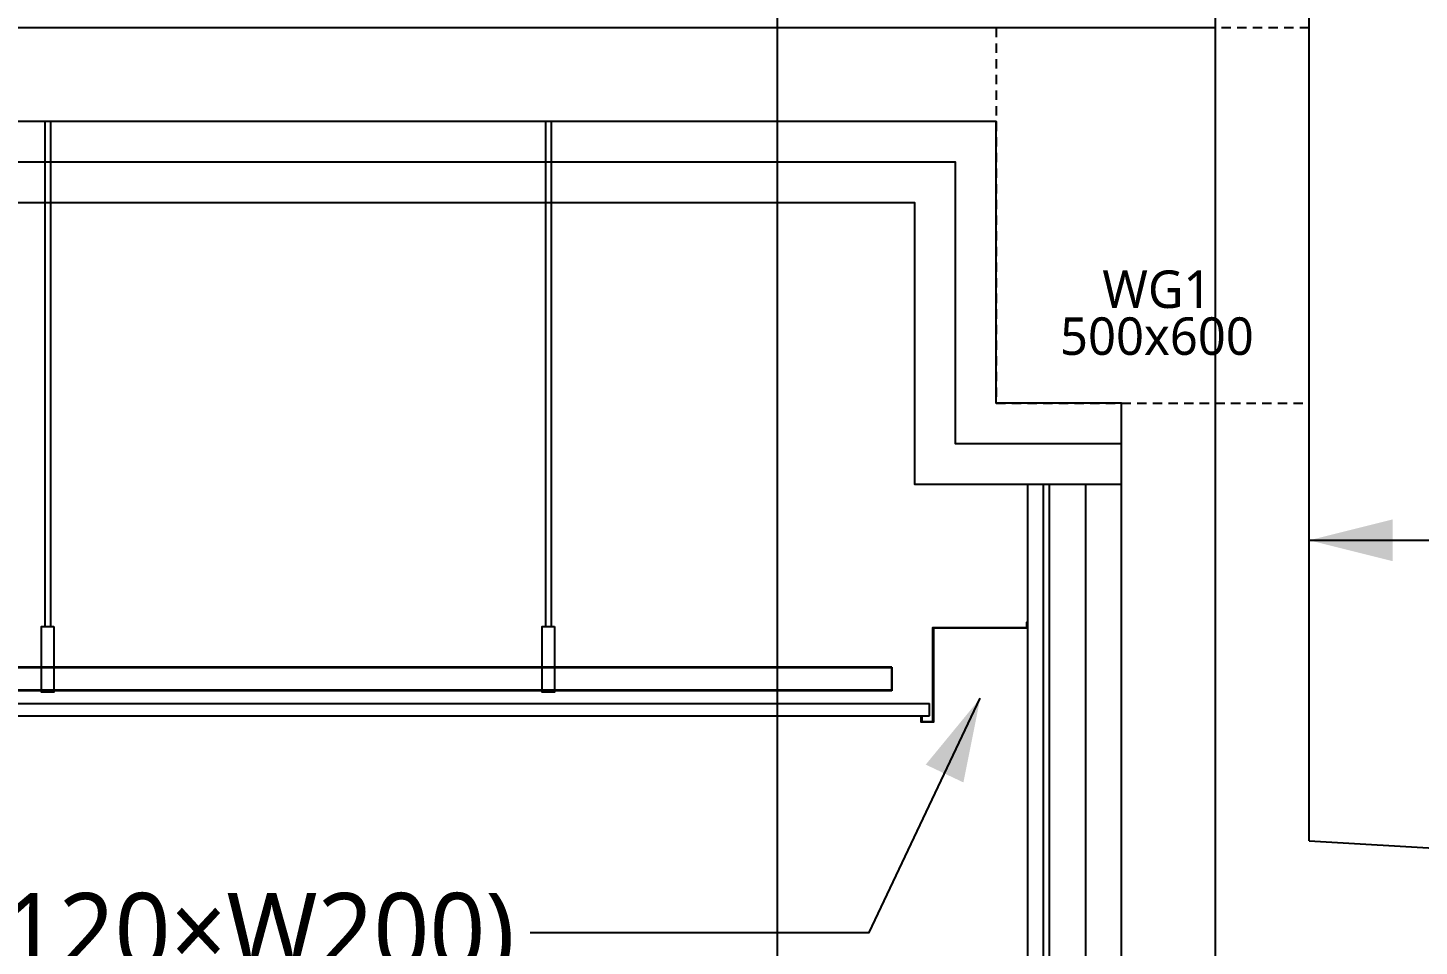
# Model space of a CAD drawing. Header units: millimetres. Extents: x 184384 to 428726, y 73696 to 101396.
# Drawn here: x 369219 to 371442, y 94928 to 96396 of the extents above; entities that cross this region are included whole.
import ezdxf
from ezdxf.enums import TextEntityAlignment as Align

# ---------------------------------------------------------------- set-up
doc = ezdxf.new("R2010")
doc.units = ezdxf.units.MM
doc.header["$LTSCALE"] = 100
doc.header["$MEASUREMENT"] = 0
doc.linetypes.add('CEN', pattern=[62, 60, -1, 0, -1])
doc.linetypes.add('HID', pattern=[2.5, 1.5, -1])
doc.layers.get('DEFPOINTS').update_dxf_attribs({"color": 171, "linetype": 'CONTINUOUS'})
for name, color, linetype in [('CEN(ST)', 1, 'CEN'), ('CON', 2, 'CONTINUOUS'), ('ELEV1', 6, 'CONTINUOUS'), ('FIN-2', 251, 'CONTINUOUS'), ('INS', 251, 'CONTINUOUS'), ('LED', 7, 'CONTINUOUS'), ('TEXT-기입', 6, 'CONTINUOUS'), ('WALL-석고보드', 7, 'CONTINUOUS')]:
    doc.layers.add(name, color=color, linetype=linetype)
doc.styles.add('TE', font='malgun_0.ttf')
doc.styles.add('나눔바른고딕', font='NanumBarunGothic.ttf')
doc.linetypes.add('BATTING', pattern='A,0.0001,-0.1,[134,ltypeshp.shx,S=0.1,R=0,X=-0.1,Y=0],-0.2,[134,ltypeshp.shx,S=0.1,R=180,X=0.1,Y=0],-0.1', length=0.4001)

msp = doc.modelspace()

# ---------------------------------------------------------------- linework, layer by layer
at = {"layer": 'CEN(ST)'}
for p, q in [((370416, 98545.8), (370416, 89495.8)), ((371116, 98545.8), (371116, 89495.8))]:
    msp.add_line(p, q, dxfattribs=at)
at = {"layer": 'CON', "ltscale": 1000}
msp.add_line((371266, 95095.8), (372116, 95045.8), dxfattribs=at)
for points in [[(371266, 95095.8), (371266, 97045.8)], [(371116, 96395.8), (360466, 96395.8)], [(371266, 94695.8), (370966, 94695.8), (370966, 95795.8), (370766, 95795.8), (370766, 96245.8), (360816, 96245.8), (360816, 95795.8), (360616, 95795.8), (360616, 91845.8), (370966, 91845.8)]]:
    msp.add_lwpolyline(points, dxfattribs=at)
at = {"layer": 'DEFPOINTS', "linetype": 'HID', "ltscale": 0.1}
msp.add_lwpolyline([(370766, 95795.8), (371266, 95795.8), (371266, 96395.8), (370766, 96395.8)], close=True, dxfattribs=at)
at = {"layer": 'ELEV1'}
msp.add_lwpolyline([(370816, 95445.8), (370816, 95435.8), (370666, 95435.8), (370666, 95285.8), (370646, 95285.8), (370646, 95295.8), (370647.2, 95295.8), (370647.2, 95287), (370664.8, 95287), (370664.8, 95437), (370814.8, 95437), (370814.8, 95445.8)], close=True, dxfattribs=at)
at = {"layer": 'FIN-2'}
for p, q in [((369245.8, 96245.8), (369245.8, 95438.8)), ((369254.8, 96245.8), (369254.8, 95438.8)), ((370045.8, 96245.8), (370045.8, 95438.8)), ((370054.8, 96245.8), (370054.8, 95438.8)), ((370599.3, 95373.8), (365116, 95373.8)), ((370599.3, 95372.6), (365116, 95372.6)), ((370599.3, 95335.8), (370599.3, 95373.8)), ((370599.3, 95373.8), (370599.3, 95335.8)), ((370599.3, 95335.8), (370599.3, 95373.8)), ((370599.3, 95373.8), (370599.3, 95335.8)), ((370599.3, 95337), (365116, 95337)), ((370599.3, 95335.8), (365116, 95335.8)), ((365056, 95315.8), (370659.3, 95315.8)), ((370659.3, 95295.8), (370659.3, 95315.8)), ((365056, 95295.8), (370659.3, 95295.8))]:
    msp.add_line(p, q, dxfattribs=at)
for points in [[(369260.3, 95438.8), (369260.3, 95333.8), (369240.3, 95333.8), (369240.3, 95438.8), (369260.3, 95438.8)], [(370060.3, 95438.8), (370060.3, 95333.8), (370040.3, 95333.8), (370040.3, 95438.8), (370060.3, 95438.8)]]:
    msp.add_lwpolyline(points, dxfattribs=at)
at = {"layer": 'INS', "ltscale": 1000}
msp.add_line((370851, 94695.8), (370851, 95665.8), dxfattribs=at)
at = {"layer": 'INS', "linetype": 'BATTING', "ltscale": 1.4}
msp.add_line((370908.5, 95665.8), (370908.5, 94695.8), dxfattribs=at)
at = {"layer": 'INS', "linetype": 'BATTING', "ltscale": 1.6}
msp.add_lwpolyline([(370966, 95730.8), (370701, 95730.8), (370701, 96180.8), (360881, 96180.8), (360881, 95730.8), (360616, 95730.8)], dxfattribs=at)
at = {"layer": 'INS', "ltscale": 1000}
msp.add_lwpolyline([(370966, 95665.8), (370636, 95665.8), (370636, 96115.8), (360946, 96115.8), (360946, 95665.8), (360616, 95665.8)], dxfattribs=at)
at = {"layer": 'LED', "ltscale": 1000}
for points in [[(371266, 95576.5), (371911.8, 95576.5)], [(370021.1, 94949.4), (370562.7, 94949.4), (370562.7, 94949.4), (370740.5, 95324.1)]]:
    msp.add_lwpolyline(points, dxfattribs=at)
at = {"layer": 'LED'}
for points in [[(371266, 95576.5), (371399.3, 95609.9), (371399.3, 95543.2)], [(370740.5, 95324.1), (370653.3, 95217.9), (370713.5, 95189.4)]]:
    msp.add_solid(points, dxfattribs=at)
at = {"layer": 'WALL-석고보드', "ltscale": 1000}
for points in [[(370816, 95665.8), (370816, 94670.8)], [(370841, 95665.8), (370841, 94695.8)]]:
    msp.add_lwpolyline(points, dxfattribs=at)

# ---------------------------------------------------------------- texts
at = {"layer": 'DEFPOINTS', "style": 'TE'}
for s, p in [('WG1', (371022.7, 95929.9)), ('500x600', (371022.7, 95854.9))]:
    msp.add_text(s, height=60, dxfattribs=at).set_placement(p, align=Align.BOTTOM_CENTER)
at = {"layer": 'TEXT-기입', "style": '나눔바른고딕'}
msp.add_text('커튼박스(H120×W200)', height=120, dxfattribs=at).set_placement((369996.6, 94952.7), align=Align.MIDDLE_RIGHT)

doc.saveas('drawing.dxf')
